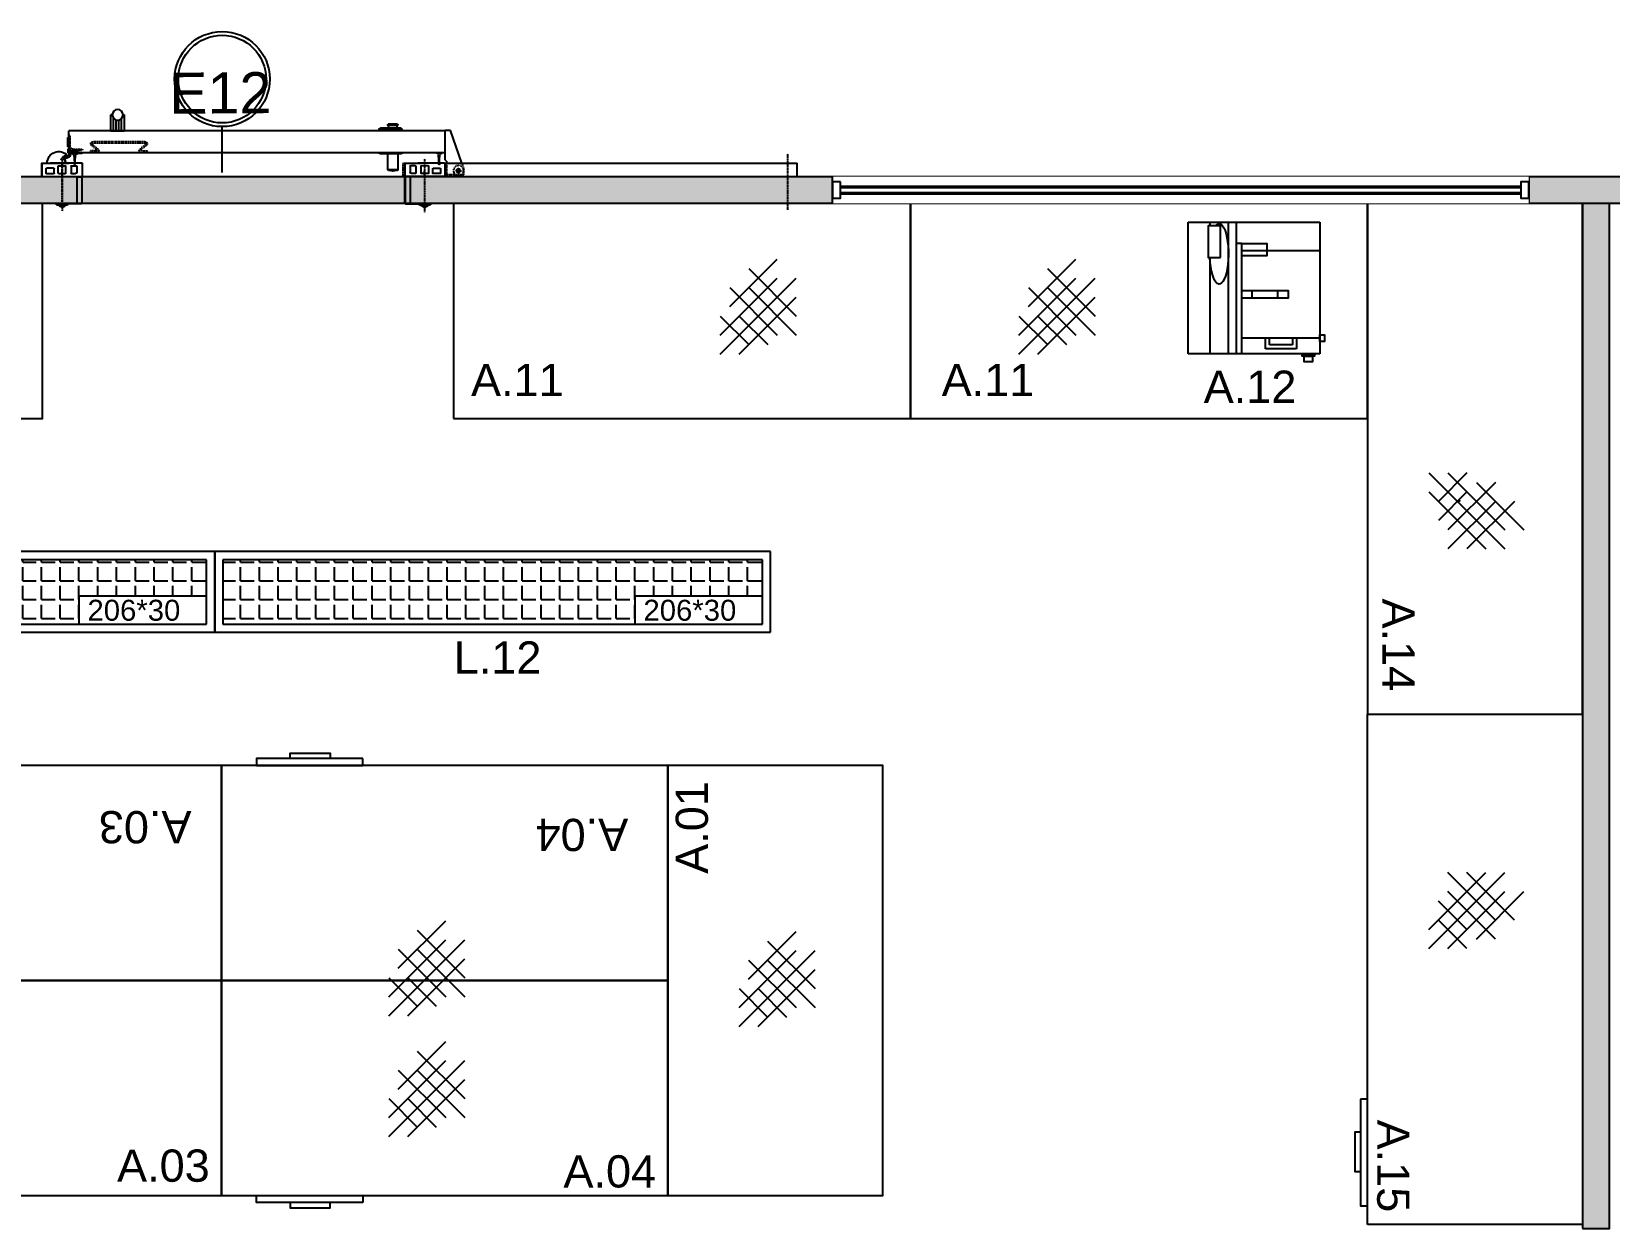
# Model space of a CAD drawing. Header units: millimetres. Extents: x 17474 to 44983, y -1049 to 14585.
# Drawn here: x 20661 to 21248, y 1054 to 1499 of the extents above; entities that cross this region are included whole.
import ezdxf

# ---------------------------------------------------------------- set-up
doc = ezdxf.new("R2010")
doc.units = ezdxf.units.MM
doc.set_wipeout_variables(frame=1)
doc.linetypes.add('STRICHPUNKT', pattern=[1, 0.5, -0.25, 0, -0.25])
doc.linetypes.add('VERDECKT', pattern=[0.375, 0.25, -0.125])
for name, color, linetype in [('-DWG_DETAY2', 7, 'Continuous'), ('10 CM  SOĞUK ODA PANEL-PASLANMAZ KAPLAMA', 253, 'Continuous'), ('ACHSEN', 12, 'STRICHPUNKT'), ('BEMASSUNG', 9, 'Continuous'), ('Kıtc-028 Yer Izgarası', 252, 'Continuous'), ('NOKTA', 7, 'Continuous'), ('S2000-001 Duvar', 6, 'Continuous'), ('S2000-002 Çizgi', 7, 'Continuous'), ('SOĞUK ODA KAPI', 42, 'Continuous'), ('TEXT03', 2, 'Continuous'), ('TXT-YOO', 7, 'Continuous'), ('UMRISS02', 1, 'Continuous'), ('UMRISS03', 2, 'Continuous'), ('UMRISS05', 3, 'Continuous'), ('VERDECKTE', 13, 'VERDECKT'), ('YAZI-1_OGE', 255, 'Continuous')]:
    doc.layers.add(name, color=color, linetype=linetype)
doc.layers.add('DÖŞEME', color=7, linetype='Continuous', lineweight=13, true_color=0x616161)
doc.layers.add('INT-CAM', color=7, linetype='Continuous', true_color=0x71c1ba)
doc.styles.add('MEKAN', font='stylu.ttf', dxfattribs={"height": 13})
doc.styles.get("Standard").update_dxf_attribs({"font": 'arial.ttf'})
doc.styles.add('X_Roads$0$Standard', font='arial.ttf')

# ---------------------------------------------------------------- blocks, each defined once
blk = doc.blocks.new('T_PC')
at = {"layer": '-DWG_DETAY2', "color": 0}
for points in [[(27.93, 27.07), (45.61, 44.75)], [(35, 41.21), (52.68, 23.54)], [(24.39, 9.39), (52.68, 37.68)], [(24.39, 16.46), (45.61, 37.68)], [(27.93, 34.14), (45.61, 16.46)], [(31.46, 9.39), (52.68, 30.61)], [(35, 34.14), (52.68, 16.46)], [(24.39, 23.54), (35, 12.93)], [(31.46, 23.54), (42.07, 12.93)]]:
    blk.add_lwpolyline(points, dxfattribs=at)
blk = doc.blocks.new('A$C074C243F')
at = {"layer": 'S2000-002 Çizgi'}
for p, q in [((0, 51.99), (49, 51.99)), ((0, 2.99), (0, 51.99)), ((8.2, 50.55), (8.2, 51.99)), ((15, 2.99), (15, 51.99)), ((18, 2.99), (18, 51.99)), ((49, 51.99), (49, 2.99)), ((20, 44.05), (18, 44.05)), ((20, 2.99), (20, 44.05)), ((8.2, 2.99), (8.2, 38.76)), ((23.76, 23.65), (23.76, 26.53)), ((33.4, 23.65), (33.4, 26.53)), ((28.7, 4.79), (28.7, 8.79)), ((30.2, 6.29), (30.2, 8.79)), ((38.8, 6.29), (30.2, 6.29)), ((38.8, 8.79), (38.8, 6.29)), ((40.3, 8.79), (40.3, 4.79)), ((49, 2.99), (0, 2.99)), ((40.3, 4.79), (28.7, 4.79))]:
    blk.add_line(p, q, dxfattribs=at)
for points in [[(12.02, 38.76), (12.02, 50.55), (7.42, 50.55), (7.42, 38.76)], [(20, 39.42), (20, 44.05), (29.2, 44.05), (29.2, 39.42)], [(20, 8.79), (20, 41.36), (49, 41.36), (49, 8.79)], [(20, 23.65), (20, 26.53), (37.15, 26.53), (37.15, 23.65)], [(49, 7.57), (49, 10.01), (50.74, 10.01), (50.74, 7.57)], [(46.98, 2.99), (46.98, 2.06), (42.35, 2.06), (42.35, 2.99)], [(46.2, 2.06), (46.2, 0), (43.13, 0), (43.13, 2.06)]]:
    blk.add_lwpolyline(points, close=True, dxfattribs=at)
at = {"layer": 'S2000-002 Çizgi', "extrusion": (0, 0, -1)}
blk.add_ellipse((11.52, 40.17), major_axis=(0, -11.26), ratio=0.305663, start_param=2.742076, end_param=7.728163, dxfattribs=at)
blk = doc.blocks.new('A$C417E59F0')
at = {"layer": 'Kıtc-028 Yer Izgarası'}
for p, q in [((206.8, 30), (0, 30)), ((0, 30), (0, 0)), ((206.8, 0), (206.8, 30)), ((203.8, 27), (3, 27)), ((3, 27), (3, 3)), ((3, 26.12), (7.74, 26.12)), ((9.65, 26.12), (9.65, 27)), ((9.65, 26.12), (14.73, 26.12)), ((9.65, 19.14), (9.65, 24.22)), ((16.63, 26.12), (16.63, 27)), ((16.63, 26.12), (21.71, 26.12)), ((16.63, 19.14), (16.63, 24.22)), ((23.62, 26.12), (23.62, 27)), ((23.62, 26.12), (28.7, 26.12)), ((23.62, 19.14), (23.62, 24.22)), ((30.6, 26.12), (30.6, 27)), ((30.6, 26.12), (35.68, 26.12)), ((30.6, 19.14), (30.6, 24.22)), ((37.59, 26.12), (37.59, 27)), ((37.59, 26.12), (42.67, 26.12)), ((37.59, 19.14), (37.59, 24.22)), ((44.57, 26.12), (44.57, 27)), ((44.57, 26.12), (49.65, 26.12)), ((44.57, 19.14), (44.57, 24.22)), ((51.56, 26.12), (51.56, 27)), ((51.56, 26.12), (56.64, 26.12)), ((51.56, 19.14), (51.56, 24.22)), ((58.54, 26.12), (58.54, 27)), ((58.54, 26.12), (63.62, 26.12)), ((58.54, 19.14), (58.54, 24.22)), ((65.53, 26.12), (65.53, 27)), ((65.53, 26.12), (70.61, 26.12)), ((65.53, 19.14), (65.53, 24.22)), ((72.51, 26.12), (72.51, 27)), ((72.51, 26.12), (77.59, 26.12)), ((72.51, 19.14), (72.51, 24.22)), ((79.5, 26.12), (79.5, 27)), ((79.5, 26.12), (84.58, 26.12)), ((79.5, 19.14), (79.5, 24.22)), ((86.48, 26.12), (86.48, 27)), ((86.48, 26.12), (91.56, 26.12)), ((86.48, 19.14), (86.48, 24.22)), ((93.47, 26.12), (93.47, 27)), ((93.47, 26.12), (98.55, 26.12)), ((93.47, 19.14), (93.47, 24.22)), ((100.45, 26.12), (100.45, 27)), ((100.45, 26.12), (105.53, 26.12)), ((100.45, 19.14), (100.45, 24.22)), ((107.44, 26.12), (107.44, 27)), ((107.44, 26.12), (112.52, 26.12)), ((107.44, 19.14), (107.44, 24.22)), ((114.42, 26.12), (114.42, 27)), ((114.42, 26.12), (119.5, 26.12)), ((114.42, 19.14), (114.42, 24.22)), ((121.41, 26.12), (121.41, 27)), ((121.41, 26.12), (126.49, 26.12)), ((121.41, 19.14), (121.41, 24.22)), ((128.39, 26.12), (128.39, 27)), ((128.39, 26.12), (133.47, 26.12)), ((128.39, 19.14), (128.39, 24.22)), ((135.38, 26.12), (135.38, 27)), ((135.38, 26.12), (140.46, 26.12)), ((135.38, 19.14), (135.38, 24.22)), ((142.36, 26.12), (142.36, 27)), ((142.36, 26.12), (147.44, 26.12)), ((142.36, 19.14), (142.36, 24.22)), ((149.35, 26.12), (149.35, 27)), ((149.35, 26.12), (154.43, 26.12)), ((149.35, 19.14), (149.35, 24.22)), ((156.33, 26.12), (156.33, 27)), ((156.33, 26.12), (161.41, 26.12)), ((156.33, 19.14), (156.33, 24.22)), ((163.32, 26.12), (163.32, 27)), ((163.32, 26.12), (168.4, 26.12)), ((163.32, 19.14), (163.32, 24.22)), ((170.3, 26.12), (170.3, 27)), ((170.3, 26.12), (175.38, 26.12)), ((170.3, 19.14), (170.3, 24.22)), ((177.29, 26.12), (177.29, 27)), ((177.29, 26.12), (182.37, 26.12)), ((177.29, 19.14), (177.29, 24.22)), ((184.27, 26.12), (184.27, 27)), ((184.27, 26.12), (189.35, 26.12)), ((184.27, 19.14), (184.27, 24.22)), ((191.26, 26.12), (191.26, 27)), ((191.26, 26.12), (196.34, 26.12)), ((191.26, 19.14), (191.26, 24.22)), ((198.24, 26.12), (198.24, 27)), ((198.24, 26.12), (203.32, 26.12)), ((198.24, 19.14), (198.24, 24.22)), ((203.8, 3), (203.8, 27)), ((3, 19.14), (7.74, 19.14)), ((9.65, 19.14), (14.73, 19.14)), ((16.63, 19.14), (21.71, 19.14)), ((23.62, 19.14), (28.7, 19.14)), ((30.6, 19.14), (35.68, 19.14)), ((37.59, 19.14), (42.67, 19.14)), ((44.57, 19.14), (49.65, 19.14)), ((51.56, 19.14), (56.64, 19.14)), ((58.54, 19.14), (63.62, 19.14)), ((65.53, 19.14), (70.61, 19.14)), ((72.51, 19.14), (77.59, 19.14)), ((79.5, 19.14), (84.58, 19.14)), ((86.48, 19.14), (91.56, 19.14)), ((93.47, 19.14), (98.55, 19.14)), ((100.45, 19.14), (105.53, 19.14)), ((107.44, 19.14), (112.52, 19.14)), ((114.42, 19.14), (119.5, 19.14)), ((121.41, 19.14), (126.49, 19.14)), ((128.39, 19.14), (133.47, 19.14)), ((135.38, 19.14), (140.46, 19.14)), ((142.36, 19.14), (147.44, 19.14)), ((149.35, 19.14), (154.43, 19.14)), ((156.33, 19.14), (161.41, 19.14)), ((163.32, 19.14), (168.4, 19.14)), ((170.3, 19.14), (175.38, 19.14)), ((177.29, 19.14), (182.37, 19.14)), ((184.27, 19.14), (189.35, 19.14)), ((191.26, 19.14), (196.34, 19.14)), ((198.24, 19.14), (203.32, 19.14)), ((3, 12.15), (7.74, 12.15)), ((9.65, 12.15), (9.65, 17.23)), ((9.65, 12.15), (14.73, 12.15)), ((16.63, 12.15), (16.63, 17.23)), ((16.63, 12.15), (21.71, 12.15)), ((23.62, 12.15), (23.62, 17.23)), ((23.62, 12.15), (28.7, 12.15)), ((30.6, 12.15), (30.6, 17.23)), ((30.6, 12.15), (35.68, 12.15)), ((37.59, 12.15), (37.59, 17.23)), ((37.59, 12.15), (42.67, 12.15)), ((44.57, 12.15), (44.57, 17.23)), ((44.57, 12.15), (49.65, 12.15)), ((51.56, 12.15), (51.56, 17.23)), ((51.56, 12.15), (56.64, 12.15)), ((58.54, 12.15), (58.54, 17.23)), ((58.54, 12.15), (63.62, 12.15)), ((65.53, 12.15), (65.53, 17.23)), ((65.53, 12.15), (70.61, 12.15)), ((72.51, 12.15), (72.51, 17.23)), ((72.51, 12.15), (77.59, 12.15)), ((79.5, 12.15), (79.5, 17.23)), ((79.5, 12.15), (84.58, 12.15)), ((86.48, 12.15), (86.48, 17.23)), ((86.48, 12.15), (91.56, 12.15)), ((93.47, 12.15), (93.47, 17.23)), ((93.47, 12.15), (98.55, 12.15)), ((100.45, 12.15), (100.45, 17.23)), ((100.45, 12.15), (105.53, 12.15)), ((107.44, 12.15), (107.44, 17.23)), ((107.44, 12.15), (112.52, 12.15)), ((114.42, 12.15), (114.42, 17.23)), ((114.42, 12.15), (119.5, 12.15)), ((121.41, 12.15), (121.41, 17.23)), ((121.41, 12.15), (126.49, 12.15)), ((128.39, 12.15), (128.39, 17.23)), ((128.39, 12.15), (133.47, 12.15)), ((135.38, 12.15), (135.38, 17.23)), ((135.38, 12.15), (140.46, 12.15)), ((142.36, 12.15), (142.36, 17.23)), ((142.36, 12.15), (147.44, 12.15)), ((149.35, 12.15), (149.35, 17.23)), ((149.35, 12.15), (154.43, 12.15)), ((156.33, 12.15), (156.33, 17.23)), ((203.8, 13.5), (156.33, 13.5)), ((156.33, 13.5), (156.33, 3)), ((163.32, 13.5), (163.32, 17.23)), ((170.3, 13.5), (170.3, 17.23)), ((177.29, 13.5), (177.29, 17.23)), ((184.27, 13.5), (184.27, 17.23)), ((191.26, 13.5), (191.26, 17.23)), ((198.24, 13.5), (198.24, 17.23)), ((203.8, 3), (203.8, 13.5)), ((9.65, 5.17), (9.65, 10.25)), ((16.63, 5.17), (16.63, 10.25)), ((23.62, 5.17), (23.62, 10.25)), ((30.6, 5.17), (30.6, 10.25)), ((37.59, 5.17), (37.59, 10.25)), ((44.57, 5.17), (44.57, 10.25)), ((51.56, 5.17), (51.56, 10.25)), ((58.54, 5.17), (58.54, 10.25)), ((65.53, 5.17), (65.53, 10.25)), ((72.51, 5.17), (72.51, 10.25)), ((79.5, 5.17), (79.5, 10.25)), ((86.48, 5.17), (86.48, 10.25)), ((93.47, 5.17), (93.47, 10.25)), ((100.45, 5.17), (100.45, 10.25)), ((107.44, 5.17), (107.44, 10.25)), ((114.42, 5.17), (114.42, 10.25)), ((121.41, 5.17), (121.41, 10.25)), ((128.39, 5.17), (128.39, 10.25)), ((135.38, 5.17), (135.38, 10.25)), ((142.36, 5.17), (142.36, 10.25)), ((149.35, 5.17), (149.35, 10.25)), ((156.33, 5.17), (156.33, 10.25)), ((0, 0), (206.8, 0)), ((3, 5.17), (7.74, 5.17)), ((3, 3), (203.8, 3)), ((9.65, 5.17), (14.73, 5.17)), ((9.65, 3), (9.65, 3.26)), ((16.63, 5.17), (21.71, 5.17)), ((16.63, 3), (16.63, 3.26)), ((23.62, 5.17), (28.7, 5.17)), ((23.62, 3), (23.62, 3.26)), ((30.6, 5.17), (35.68, 5.17)), ((30.6, 3), (30.6, 3.26)), ((37.59, 5.17), (42.67, 5.17)), ((37.59, 3), (37.59, 3.26)), ((44.57, 5.17), (49.65, 5.17)), ((44.57, 3), (44.57, 3.26)), ((51.56, 5.17), (56.64, 5.17)), ((51.56, 3), (51.56, 3.26)), ((58.54, 5.17), (63.62, 5.17)), ((58.54, 3), (58.54, 3.26)), ((65.53, 5.17), (70.61, 5.17)), ((65.53, 3), (65.53, 3.26)), ((72.51, 5.17), (77.59, 5.17)), ((72.51, 3), (72.51, 3.26)), ((79.5, 5.17), (84.58, 5.17)), ((79.5, 3), (79.5, 3.26)), ((86.48, 5.17), (91.56, 5.17)), ((86.48, 3), (86.48, 3.26)), ((93.47, 5.17), (98.55, 5.17)), ((93.47, 3), (93.47, 3.26)), ((100.45, 5.17), (105.53, 5.17)), ((100.45, 3), (100.45, 3.26)), ((107.44, 5.17), (112.52, 5.17)), ((107.44, 3), (107.44, 3.26)), ((114.42, 5.17), (119.5, 5.17)), ((114.42, 3), (114.42, 3.26)), ((121.41, 5.17), (126.49, 5.17)), ((121.41, 3), (121.41, 3.26)), ((128.39, 5.17), (133.47, 5.17)), ((128.39, 3), (128.39, 3.26)), ((135.38, 5.17), (140.46, 5.17)), ((135.38, 3), (135.38, 3.26)), ((142.36, 5.17), (147.44, 5.17)), ((142.36, 3), (142.36, 3.26)), ((149.35, 5.17), (154.43, 5.17)), ((149.35, 3), (149.35, 3.26)), ((156.33, 3), (156.33, 3.26)), ((163.07, 3), (203.8, 3))]:
    blk.add_line(p, q, dxfattribs=at)
blk.add_text('206*30', height=7.8, dxfattribs=at).set_placement((159.48, 4.3))
blk = doc.blocks.new('ET KAPI KOD')
at = {"layer": 'YAZI-1_OGE', "color": 6}
blk.add_line((15252, 7120.58), (15252, 7137.64), dxfattribs=at)
for radius in [17.7, 16.3]:
    blk.add_circle((15252, 7155.33), radius, dxfattribs=at)
blk = doc.blocks.new('11')
at = {"layer": 'UMRISS05'}
for p, q in [((-32.4, 35.6), (17.6, 35.6)), ((-32.4, 35.6), (-32.4, -24.4)), ((-22.4, 35.6), (-22.4, -11.2)), ((-12.4, 35.6), (-12.4, -5)), ((-2.4, 35.6), (-2.4, -5)), ((7.6, 35.6), (7.6, -11.2)), ((17.6, 35.6), (17.6, -24.4)), ((-27.4, -24.4), (-32.4, -24.4)), ((12.6, -24.4), (17.6, -24.4))]:
    blk.add_line(p, q, dxfattribs=at)
blk.add_circle((-7.4, -24.4), 20, dxfattribs=at)
blk = doc.blocks.new('A$C304B054E')
at = {"layer": 'TEXT03'}
h = blk.add_hatch(dxfattribs=at)
h.set_pattern_fill('ANSI31', color=256, angle=-90, style=0)
h.set_pattern_definition([(225, (2402.35979, 1807.77767), (-0.088388348, 0.088388348), [])])
h.paths.add_polyline_path([(1318.5, 227.2, 0.16), (1293.5, 227.2)])
at = {"layer": 'ACHSEN'}
for p, q in [((76, 188.6), (76, 376.8)), ((76, 361.6), (76, 195.4)), ((1424, 183.3), (1424, 384)), ((2775.3, 373.8), (2775.3, 164.8)), ((76, 253.1), (76, 229.1)), ((1424, 253.1), (1424, 229.1))]:
    blk.add_line(p, q, dxfattribs=at)
at = {"layer": 'ACHSEN', "ltscale": 0.1}
for p, q in [((1550, 219), (1550, 237)), ((1559, 228), (1541, 228))]:
    blk.add_line(p, q, dxfattribs=at)
at = {"layer": 'ACHSEN'}
blk.add_lwpolyline([(1342.7, 247.9), (1349.8, 247.9), (1349.8, 201.2), (1342.7, 201.2)], close=True, dxfattribs=at)
at = {"layer": 'BEMASSUNG'}
for p, q in [((130.9, 350), (130.9, 250)), ((1370.9, 350), (1370.9, 250))]:
    blk.add_line(p, q, dxfattribs=at)
at = {"layer": 'TEXT03'}
for p, q in [((1325, 224.2), (1287, 224.2)), ((1287, 224.2), (1287, 165.2)), ((1322, 227.2), (1290, 227.2)), ((1322, 227.2), (1290, 227.2)), ((1325, 224.2), (1325, 165)), ((1335.2, 165), (1260.2, 165)), ((1339.8, 80), (1254.8, 80)), ((1254.8, 80), (1254.8, 75)), ((1339.8, 75), (1254.8, 75)), ((1334.8, 70), (1259.8, 70)), ((1324.6, 60), (1286.6, 60)), ((1286.6, 60), (1286.6, 58)), ((1324.6, 60), (1324.6, 58)), ((1339.8, 80), (1339.8, 75)), ((1324.6, 58), (1286.6, 58)), ((1322.6, 55), (1288.6, 55))]:
    blk.add_line(p, q, dxfattribs=at)
for centre, radius, start, end in [((1290, 224.2), 3, 90, 180), ((1306, 189.2), 40.1, 71.81945, 108.18055), ((1322, 224.2), 3, 0, 90), ((1260.2, 160), 5, 90, 180), ((1335.2, 160), 5, 0, 90), ((1259.8, 75), 5, 180, 270), ((1283.9, 65), 5.65, 297.76405, 62.23595), ((1327.2, 65), 5.65, 117.76405, 242.23595), ((1334.8, 75), 5, 270, 0), ((1291, 58.8), 4.5, 190.06115, 237.31899), ((1320.1, 58.8), 4.5, 302.68101, 349.93885)]:
    blk.add_arc(centre, radius, start, end, dxfattribs=at)
at = {"layer": 'UMRISS02'}
blk.add_line((92.6, 121), (108, 121), dxfattribs=at)
at = {"layer": 'UMRISS03'}
for p, q in [((53.5, 353.2), (98.5, 353.2)), ((53.5, 353.2), (53.5, 351.2)), ((64.6, 357.7), (66, 359.5)), ((64.6, 357.7), (87.4, 357.7)), ((86, 359.5), (87.4, 357.7)), ((98.5, 351.2), (98.5, 353.2)), ((1401.5, 351.2), (1401.5, 353.2)), ((1446.5, 353.2), (1401.5, 353.2)), ((1414, 359.5), (1412.6, 357.7)), ((1435.4, 357.7), (1412.6, 357.7)), ((1435.4, 357.7), (1434, 359.5)), ((1446.5, 353.2), (1446.5, 351.2)), ((147, 351.2), (50, 351.2)), ((50, 351.2), (50, 350)), ((147.3, 350), (50, 350)), ((53.5, 351.2), (98.5, 351.2)), ((148.8, 252.7), (148.8, 348.5)), ((150, 348.2), (150, 253)), ((150, 331.7), (150, 253)), ((1350, 348.2), (1350, 253)), ((1351.2, 252.7), (1351.2, 348.5)), ((1352.7, 350), (1450, 350)), ((1353, 351.2), (1450, 351.2)), ((1446.5, 351.2), (1401.5, 351.2)), ((1450, 351.2), (1450, 350)), ((0, 248), (0, 202)), ((0, 202), (0, 248)), ((2, 250), (135.1, 250)), ((16, 236.7), (16, 220.7)), ((18, 238.7), (44, 238.7)), ((46, 236.7), (46, 220.7)), ((61, 236.7), (61, 211.7)), ((63, 238.7), (87, 238.7)), ((89, 236.7), (89, 211.7)), ((109, 211.7), (109, 236.7)), ((111, 238.7), (125, 238.7)), ((135, 251.2), (147.3, 251.2)), ((135, 251.2), (135, 250)), ((135, 251.2), (135.1, 251.2)), ((135, 250), (148, 250)), ((143.8, 250), (147, 250)), ((150, 200), (150, 248)), ((1350, 202), (1350, 248)), ((1365, 250), (1352, 250)), ((1365, 251.2), (1352.7, 251.2)), ((1356.2, 250), (1353, 250)), ((1365, 251.2), (1364.9, 251.2)), ((1498, 250), (1364.9, 250)), ((1365, 251.2), (1365, 250)), ((1389, 238.7), (1375, 238.7)), ((1391, 211.7), (1391, 236.7)), ((1411, 236.7), (1411, 211.7)), ((1437, 238.7), (1413, 238.7)), ((1439, 236.7), (1439, 211.7)), ((1454, 236.7), (1454, 220.7)), ((1482, 238.7), (1456, 238.7)), ((1484, 236.7), (1484, 220.7)), ((1500, 248), (1500, 202)), ((1500, 202), (1500, 248)), ((2, 200), (89.4, 200)), ((2, 200), (101.7, 200)), ((2, 200), (3, 200)), ((44, 218.7), (18, 218.7)), ((63, 209.7), (87, 209.7)), ((81.3, 179.5), (81.3, 179.5)), ((97.7, 174.1), (82.1, 179.8)), ((99.4, 178.8), (83.1, 184.7)), ((150, 200), (88.2, 200)), ((111, 209.7), (128, 209.7)), ((130, 211.7), (130, 233.7)), ((1352, 200), (1411.8, 200)), ((1370, 211.7), (1370, 233.7)), ((1389, 209.7), (1372, 209.7)), ((1498, 200), (1398.3, 200)), ((1498, 200), (1410.6, 200)), ((1437, 209.7), (1413, 209.7)), ((1456, 218.7), (1482, 218.7)), ((1477.5, 204.1), (1475.8, 169.6)), ((1478.5, 204.1), (1480.1, 169.6)), ((1498, 200), (1497, 200)), ((1505, 193), (1500, 188)), ((1505, 193), (1500, 188)), ((1500, 188), (1500, 78)), ((1505, 193), (1505, 200.5)), ((1505, 193), (1505, 200.5)), ((1562.2, 200.5), (1520, 78)), ((97, 139.5), (100, 139.5)), ((97, 139.5), (97, 104.5)), ((97.5, 163), (97.5, 150)), ((97.5, 163), (114.8, 163)), ((97.5, 163), (114.8, 163)), ((97.5, 163), (97.5, 150)), ((99.5, 148), (100, 148)), ((100, 160), (108, 160)), ((100, 160), (108, 160)), ((100, 160), (100, 148)), ((101, 163), (101, 169.4)), ((103, 163), (117, 163)), ((103.5, 160), (117.6, 160)), ((106, 163), (106, 169.4)), ((106, 163), (117, 163)), ((113.9, 165.5), (115.5, 165.5)), ((117.1, 160), (114.8, 163)), ((118, 160.3), (118, 162)), ((120.9, 160), (120.9, 160.3)), ((124.9, 160), (124.9, 160.3)), ((127, 160.3), (127, 162)), ((127.9, 160), (130.2, 163)), ((128, 163), (142, 163)), ((128, 163), (142, 163)), ((128.5, 163), (147.3, 163)), ((129.5, 165.5), (131.1, 165.5)), ((130.2, 163), (149, 163)), ((137, 160), (131, 160)), ((136.5, 160), (151.5, 160)), ((151.5, 160.5), (151.5, 160)), ((395, 161), (179, 161)), ((1466.5, 160), (1466.8, 161.5)), ((1471.7, 164.2), (1468.1, 163)), ((1484.2, 164.2), (1487.8, 163)), ((1489.5, 160), (1489.1, 161.5)), ((97, 104.5), (100, 104.5)), ((1520, 78), (1500, 78))]:
    blk.add_line(p, q, dxfattribs=at)
at = {"layer": 'UMRISS03', "linetype": 'STRICHPUNKT'}
for p, q in [((1477.2, 204.1), (1476.7, 195.5)), ((1478.8, 204.1), (1479.2, 195.5))]:
    blk.add_line(p, q, dxfattribs=at)
at = {"layer": 'UMRISS03', "flags": 128}
for points in [[(81.3, 179.5), (81.1, 179.5), (80.7, 179.7), (80.5, 179.8), (80.4, 179.9), (80.3, 180), (80.3, 180), (80.3, 180), (80.3, 180)], [(81.9, 174.8), (82.2, 175.2), (82.4, 175.7), (82.5, 176.3), (82.6, 176.8), (82.6, 177.4), (82.6, 177.9), (82.4, 178.3), (82.2, 178.7), (82, 179.1), (81.7, 179.3), (81.3, 179.4)]]:
    blk.add_lwpolyline(points, dxfattribs=at)
at = {"layer": 'UMRISS03'}
for centre, radius, start, end in [((76, 314.2), 45, 104.7316, 120), ((76, 351.2), 13, 39.70209, 140.29791), ((76, 314.2), 45, 60, 75.2684), ((1424, 314.2), 45, 104.7316, 120), ((1424, 351.2), 13, 39.70209, 140.29791), ((1424, 314.2), 45, 60, 75.2684), ((147, 348.2), 3, 0, 90), ((147.3, 348.5), 1.5, 0, 90), ((1353, 348.2), 3, 90, 180), ((1352.7, 348.5), 1.5, 90, 180), ((2, 248), 2, 90, 180), ((18, 236.7), 2, 90, 180), ((44, 236.7), 2, 0, 90), ((63, 236.7), 2, 90, 180), ((87, 236.7), 2, 0, 90), ((111, 236.7), 2, 90, 180), ((125, 233.7), 5, 0, 90), ((147, 253), 3, 270, 0), ((147.3, 252.7), 1.5, 270, 0), ((148, 248), 2, 0, 90), ((1353, 253), 3, 180, 270), ((1352, 248), 2, 90, 180), ((1352.7, 252.7), 1.5, 180, 270), ((1375, 233.7), 5, 90, 180), ((1389, 236.7), 2, 0, 90), ((1413, 236.7), 2, 90, 180), ((1437, 236.7), 2, 0, 90), ((1456, 236.7), 2, 90, 180), ((1482, 236.7), 2, 0, 90), ((1498, 248), 2, 0, 90), ((2, 202), 2, 180, 270), ((18, 220.7), 2, 180, 270), ((62.9, 200), 43, 180, 318.0866), ((44, 220.7), 2, 270, 0), ((63, 211.7), 2, 180, 270), ((75.7, 225.1), 27.4, 246.62047, 293.37953), ((82.4, 184.2), 3.42, 223.95039, 244.51335), ((82.3, 179.6), 2.02, 132.06949, 168.26542), ((81.5, 181), 1.52, 217.92266, 258.36541), ((60.3, 200), 28, 317.51802, 0.04509), ((87, 211.7), 2, 270, 0), ((96, 169.4), 10, 0, 70), ((111, 211.7), 2, 180, 270), ((-217.7, 218.6), 339.9, 351.45668, 357.9851), ((122.5, 207.2), 0.75, 320.19058, 219.80942), ((121.7, 206.6), 0.25, 357.9851, 39.80942), ((123.3, 206.6), 0.25, 140.19058, 182.0149), ((462.7, 218.6), 339.9, 182.0149, 188.54332), ((128, 211.7), 2, 270, 0), ((148, 202), 2, 270, 0), ((1352, 202), 2, 180, 270), ((1372, 211.7), 2, 180, 270), ((1389, 211.7), 2, 270, 0), ((1413, 211.7), 2, 180, 270), ((1437, 211.7), 2, 270, 0), ((1456, 220.7), 2, 180, 270), ((1478, 204.8), 0.75, 320.19058, 219.80942), ((1477.2, 204.1), 0.25, 357.9851, 39.80942), ((1478.7, 204.1), 0.25, 140.19058, 182.0149), ((1482, 220.7), 2, 270, 0), ((1498, 202), 2, 270, 0), ((99.5, 150), 2, 180, 284.46261), ((99.5, 150), 2, 180, 270), ((96, 169.4), 5, 0, 70), ((114, 162.5), 3, 90.46552, 170.40977), ((115.4, 168.5), 3, 270.46552, 351.45668), ((117, 162), 1, 0, 90), ((122.9, 160.3), 2, 0, 180), ((129.5, 168.5), 3, 188.54332, 270), ((128, 162), 1, 90, 180), ((131, 162.5), 3, 9.59023, 89.53448), ((149, 160.5), 2.5, 0, 90), ((1468.8, 161.1), 2, 108.41746, 168), ((1469.8, 169.8), 6, 288.41746, 357.28764), ((1486.1, 169.8), 6, 182.71236, 251.58254), ((1487.2, 161.1), 2, 12, 71.58254)]:
    blk.add_arc(centre, radius, start, end, dxfattribs=at)
at = {"layer": 'UMRISS03', "linetype": 'STRICHPUNKT'}
blk.add_arc((1478, 204.8), 1.05, 321.26472, 218.73528, dxfattribs=at)
at = {"layer": 'UMRISS03'}
for points, knots in [([(79.9, 181.8), (79.6, 181.5), (79.3, 181.1), (78.9, 180.5), (78.8, 180.3), (78.6, 179.9), (78.6, 179.7), (78.5, 179.3), (78.4, 179.1), (78.4, 178.7), (78.4, 178.5), (78.4, 178.1), (78.4, 177.9), (78.5, 177.5), (78.6, 177.4), (78.7, 177), (78.8, 176.9), (79, 176.6), (79.1, 176.4), (79.5, 176.1), (79.7, 175.8), (80.3, 175.4), (80.6, 175.3), (81.2, 175), (81.6, 174.9), (81.9, 174.8)], [0, 0, 0, 0, 0.125, 0.125, 0.1875, 0.1875, 0.25, 0.25, 0.3125, 0.3125, 0.375, 0.375, 0.4375, 0.4375, 0.5, 0.5, 0.5625, 0.5625, 0.625, 0.625, 0.75, 0.75, 0.875, 0.875, 1, 1, 1, 1]), ([(79.9, 181.8), (80.5, 182.4), (81, 183.1), (82, 184.4), (82.5, 185.1), (83.8, 187.2), (84.5, 188.7), (85.4, 191), (85.7, 191.8), (86, 193), (86.2, 193.4), (86.3, 194.2), (86.4, 194.6), (86.8, 196.7), (87, 198.3), (87, 200)], [0, 0, 0, 0, 0.125, 0.125, 0.25, 0.25, 0.5, 0.5, 0.625, 0.625, 0.6875, 0.6875, 0.75, 0.75, 1, 1, 1, 1]), ([(94.9, 171.3), (94.9, 171.3), (94.9, 171.3), (94.7, 171.4), (94.1, 171.5), (93.3, 171.7), (92.2, 172), (90.8, 172.4), (89.3, 172.8), (87.4, 173.3), (85.4, 173.8), (83.5, 174.3), (82.3, 174.7), (81.9, 174.8)], [0, 0, 0, 0, 0.050779, 0.152275, 0.250909, 0.349543, 0.451055, 0.552565, 0.651102, 0.749638, 0.851083, 0.952528, 1, 1, 1, 1])]:
    blk.add_open_spline(points, degree=3, knots=knots, dxfattribs=at)
at = {"layer": 'UMRISS05'}
for p, q in [((1499, 250), (2810, 250)), ((2810, 250), (2810, 200.5)), ((0, 200.5), (0, 202)), ((99.9, 200), (31.6, 200)), ((150.6, 203), (150.6, 205.3)), ((1500, 200.5), (1500, 202)), ((1500, 200.5), (2810, 200.5)), ((100, 160), (100, 80)), ((100, 160), (1500, 160)), ((120, 160), (100, 160)), ((100, 160), (108, 160)), ((120, 160), (100, 160)), ((100, 160), (108, 160)), ((120, 160), (100, 160)), ((178, 160), (179, 161)), ((178, 160), (179, 161)), ((396, 160), (395, 161)), ((1500, 160), (1500, 80)), ((1500, 80), (100, 80))]:
    blk.add_line(p, q, dxfattribs=at)
blk.add_arc((147.6, 203), 3, 270, 0, dxfattribs=at)
at = {"layer": 'VERDECKTE', "ltscale": 0.1}
for p, q in [((1570, 243), (1505, 243)), ((1505, 200.5), (1505, 243)), ((1570, 243), (1570, 223)), ((1562.2, 200.5), (1570, 223))]:
    blk.add_line(p, q, dxfattribs=at)
at = {"layer": 'VERDECKTE'}
for p, q in [((72.3, 186.5), (72.9, 188.4)), ((83.1, 184.7), (72.9, 188.4)), ((82.1, 179.8), (74.1, 182.7)), ((2103, 202), (2103, 200.5)), ((2110, 202), (2110, 200.5)), ((101, 97), (101, 163)), ((106, 163), (106, 97)), ((107.5, 156), (107.5, 155.5)), ((107.5, 156), (108.5, 156)), ((107.5, 155.5), (109, 152)), ((107.5, 152), (109, 152)), ((107.5, 152), (107.5, 151.5)), ((107.5, 151.5), (109, 148)), ((107.5, 148), (109, 148)), ((107.5, 148), (107.5, 147.5)), ((107.5, 147.5), (108.5, 145.2)), ((109, 159), (109, 156.5)), ((110.3, 144), (112.5, 144)), ((112.5, 159), (112.5, 152)), ((112.5, 147), (112.5, 144)), ((113.5, 151), (131.5, 151)), ((113.5, 148), (151.5, 148)), ((119.2, 152.2), (114, 159)), ((116.8, 159.3), (114.5, 159.8)), ((120, 151.8), (125, 151.8)), ((120.9, 156.3), (120.9, 160)), ((124.9, 156.3), (124.9, 160)), ((125.8, 152.2), (131, 159)), ((128.2, 159.3), (130.4, 159.8)), ((132.5, 159), (132.5, 152)), ((135.5, 159), (135.5, 151.5)), ((136.5, 150.5), (139, 150.5)), ((139.5, 152), (139.5, 151)), ((139.5, 152), (140, 152)), ((140, 152), (143.5, 150.5)), ((143.5, 152), (143.5, 150.5)), ((143.5, 152), (144, 152)), ((144, 152), (147.5, 150.5)), ((147.5, 152), (148, 152)), ((147.5, 152), (147.5, 150.5)), ((148, 152), (150.3, 151)), ((151.5, 149.2), (151.5, 148)), ((180.8, 159), (181.5, 154.5)), ((181.5, 159), (180.8, 159)), ((181.5, 160), (181.5, 159)), ((181.5, 154.6), (181.6, 154.5)), ((202, 154.5), (181.5, 154.5)), ((184.5, 133.8), (204.1, 149.4)), ((188.1, 130.3), (209.3, 147.5)), ((384, 125), (190, 125)), ((384, 120), (190, 120)), ((384.5, 161), (190.4, 161)), ((385.9, 130.3), (364.7, 147.5)), ((389.5, 133.8), (369.9, 149.4)), ((372, 154.5), (392.5, 154.5)), ((392.5, 160), (392.5, 159)), ((393.3, 159), (392.5, 154.5)), ((392.5, 159), (393.3, 159)), ((106, 97), (101, 97))]:
    blk.add_line(p, q, dxfattribs=at)
for radius in [19, 7]:
    blk.add_circle((1550, 228), radius, dxfattribs=at)
for centre, radius, start, end in [((1550, 228), 8, 342.33824, 281.60456), ((75.1, 185.5), 3, 161.24168, 250), ((1505.4, 201.5), 1.5, 270, 315), ((108, 159), 1, 0, 90), ((108.5, 156.5), 0.5, 270, 0), ((110.3, 146), 2, 203.19859, 270), ((113.5, 159), 1, 90, 180), ((113.5, 152), 1, 180, 270), ((113.5, 147), 1, 90, 180), ((114.4, 159.3), 0.5, 77.08082, 217), ((117, 160.3), 1, 260, 0), ((120, 152.8), 1, 217, 270), ((122.9, 156.3), 2, 180, 0), ((125, 152.8), 1, 270, 323), ((128, 160.3), 1, 180, 280), ((130.6, 159.3), 0.5, 323, 102.91918), ((131.5, 159), 1, 0, 90), ((131.5, 152), 1, 270, 0), ((136.5, 159), 1, 90, 180), ((136.5, 151.5), 1, 180, 270), ((139, 151), 0.5, 270, 0), ((149.5, 149.2), 2, 0, 66.80141), ((190, 128), 8, 130.42383, 270), ((190, 128), 3, 130.42383, 270), ((202, 151.5), 3, 315, 90), ((203.5, 153), 8, 313.20382, 90), ((370.5, 153), 8, 90, 223.20382), ((372, 151.5), 3, 90, 225), ((384, 128), 8, 270, 49.57617), ((384, 128), 3, 270, 49.57617)]:
    blk.add_arc(centre, radius, start, end, dxfattribs=at)
at = {"layer": 'BEMASSUNG'}
blk.add_blockref('11', (289.4, 44.4), dxfattribs=at)

msp = doc.modelspace()

# ---------------------------------------------------------------- hatches: boundary and pattern name
at = {"layer": '10 CM  SOĞUK ODA PANEL-PASLANMAZ KAPLAMA'}
h = msp.add_hatch(dxfattribs=at)
h.set_pattern_fill('HONEY', color=256, scale=1.5)
h.set_pattern_definition([(0, (-11750.1454, 13892.97), (7.14375, 4.12444597), [4.7625, -9.525]), (120, (-11750.1454, 13892.97), (-7.14375, 4.124446), [4.7625, -9.525]), (60, (-11750.1454, 13892.97), (2e-08, 8.24889196), [-9.525, 4.7625])])
h.paths.add_polyline_path([(22855.87, 1435.21), (19430.97, 1435.21), (19430.97, 1445.21), (22855.87, 1445.21)])
at = {"layer": 'DÖŞEME'}
h = msp.add_hatch(color=8, dxfattribs=at)
h.dxf.hatch_style = 1
h.set_gradient(color1=(124, 126, 124), color2=(169, 177, 169), tint=1)
h.paths.add_polyline_path([(21237.81, 1053.76), (21247.81, 1053.76), (21247.81, 1435.21), (21237.81, 1435.21)])

# ---------------------------------------------------------------- linework, layer by layer
msp.add_line((21217.81, 1445.22), (21217.81, 1435.22))
at = {"layer": '10 CM  SOĞUK ODA PANEL-PASLANMAZ KAPLAMA'}
msp.add_lwpolyline([(22855.87, 1435.21), (19430.97, 1435.21), (19430.97, 1445.21), (22855.87, 1445.21), (22855.87, 1435.21)], dxfattribs=at)
msp.add_lwpolyline([(21237.81, 1053.76), (21247.81, 1053.76), (21247.81, 1435.21), (21237.81, 1435.21)], close=True, dxfattribs=at)
at = {"layer": 'NOKTA', "color": 3}
msp.add_point((21192.09, 1324.5), dxfattribs=at)
at = {"layer": 'S2000-001 Duvar', "color": 1}
for points in [[(20445.02, 1355.21), (20665.02, 1355.21), (20665.02, 1435.21), (20445.02, 1435.21)], [(20817.81, 1355.21), (20987.81, 1355.21), (20987.81, 1435.21), (20817.81, 1435.21)], [(20987.81, 1355.21), (21157.81, 1355.21), (21157.81, 1435.21), (20987.81, 1435.21)]]:
    msp.add_lwpolyline(points, close=True, dxfattribs=at)
at = {"layer": 'S2000-002 Çizgi', "color": 1}
for points in [[(21157.81, 1435.21), (21157.81, 1245.21), (21237.81, 1245.21), (21237.81, 1435.21)], [(21157.81, 1055.21), (21157.81, 1245.21), (21237.81, 1245.21), (21237.81, 1055.21)], [(20784.16, 1228.69), (20744.56, 1228.69), (20744.56, 1226.05), (20784.16, 1226.05)], [(20772.02, 1228.69), (20757.08, 1228.69), (20757.08, 1230.65), (20772.02, 1230.65)], [(20565.55, 1146.05), (20731.55, 1146.05), (20731.55, 1226.05), (20565.55, 1226.05)], [(20731.55, 1146.05), (20897.55, 1146.05), (20897.55, 1226.05), (20731.55, 1226.05)], [(20897.55, 1226.05), (20897.55, 1066.05), (20977.55, 1066.05), (20977.55, 1226.05)], [(20565.55, 1066.05), (20731.55, 1066.05), (20731.55, 1146.05), (20565.55, 1146.05)], [(20731.55, 1066.05), (20897.55, 1066.05), (20897.55, 1146.05), (20731.55, 1146.05)], [(20784.16, 1063.41), (20744.56, 1063.41), (20744.56, 1066.05), (20784.16, 1066.05)], [(20772.02, 1063.41), (20757.08, 1063.41), (20757.08, 1061.45), (20772.02, 1061.45)]]:
    msp.add_lwpolyline(points, close=True, dxfattribs=at)
at = {"layer": 'S2000-002 Çizgi', "color": 0}
for points in [[(21155.18, 1101.84), (21155.18, 1062.24), (21157.82, 1062.24), (21157.82, 1101.84)], [(21155.18, 1089.71), (21155.18, 1074.77), (21153.23, 1074.77), (21153.23, 1089.71)]]:
    msp.add_lwpolyline(points, close=True, dxfattribs=at)

# ---------------------------------------------------------------- block references
at = {"layer": 'DÖŞEME'}
msp.add_blockref('ET KAPI KOD', (5479.81, -5673.83), dxfattribs=at)
at = {"layer": 'Kıtc-028 Yer Izgarası'}
for p in [(20522.22, 1275.63), (20729.02, 1275.63)]:
    msp.add_blockref('A$C417E59F0', p, dxfattribs=at)
at = {"layer": 'S2000-002 Çizgi'}
msp.add_blockref('A$C074C243F', (21091.12, 1376.3), dxfattribs=at)
at = {"layer": 'S2000-002 Çizgi', "color": 1}
for p in [(20892.65, 1369.75), (21003.78, 1369.75), (20769.37, 1123.54), (20899.68, 1119.5), (20769.37, 1078.54)]:
    msp.add_blockref('T_PC', p, dxfattribs=at)
at = {"layer": 'S2000-002 Çizgi', "color": 1, "rotation": 270}
msp.add_blockref('T_PC', (21171.27, 1359.34), dxfattribs=at)
at = {"layer": 'S2000-002 Çizgi', "color": 1, "extrusion": (0, 0, -1), "zscale": -1, "rotation": 90}
msp.add_blockref('T_PC', (-21171.27, 1133.5), dxfattribs=at)
at = {"layer": 'SOĞUK ODA KAPI', "xscale": -0.1, "yscale": 0.1, "zscale": 0.1, "rotation": 180}
msp.add_blockref('A$C304B054E', (20664.72, 1470.21), dxfattribs=at)

# ---------------------------------------------------------------- texts
at = {"layer": 'S2000-002 Çizgi', "char_height": 12, "attachment_point": 1, "style": 'X_Roads$0$Standard'}
for s, insert in [('A.11', (20824.36, 1375.52)), ('A.11', (20999.42, 1375.52)), ('A.12', (21096.89, 1373.01)), ('L.12', (20817.93, 1272.24)), ('A.03', (20692.7, 1083.14)), ('A.04', (20858.74, 1081))]:
    msp.add_mtext_dynamic_manual_height_columns(s, width=300.4683, gutter_width=50, heights=[24.02], dxfattribs=dict(at, insert=insert))
for s, insert, rotation in [('A.14', (21175.39, 1288.19), 270), ('A.01', (20900.49, 1185.74), 90), ('A.03', (20720.41, 1197.1), 180), ('A.04', (20882.85, 1194.22), 180), ('A.15', (21173.42, 1094.27), 270)]:
    msp.add_mtext_dynamic_manual_height_columns(s, width=300.4683, gutter_width=50, heights=[24.02], dxfattribs=dict(at, insert=insert, rotation=rotation))
at = {"layer": 'TXT-YOO', "insert": (20571.78, 1392.22), "char_height": 24.4608, "width": 317.435, "attachment_point": 7, "rotation": 0.38032, "style": 'MEKAN'}
msp.add_mtext('\\pi140.88152;{\\f@Arial Unicode MS|b0|i0|c162|p34;\\H0.625x;E12}  \\P\\pi152.64709; \\P\\pi140.50622;   ', dxfattribs=at)

# ---------------------------------------------------------------- next in the draw order: wipeouts: each hides what was drawn before it
msp.add_wipeout([(20958.81, 1435.21), (20958.81, 1445.21), (21217.81, 1445.22), (21217.81, 1435.21), (20969.74, 1435.21)])

# ---------------------------------------------------------------- next in the draw order: linework, layer by layer
msp.add_line((20958.81, 1435.21), (20958.81, 1445.21))
at = {"layer": 'INT-CAM', "elevation": 0}
for points in [[(21214.81, 1441.05), (20961.81, 1441.05), (20961.81, 1441.65), (21214.81, 1441.65)], [(21214.81, 1438.65), (20961.81, 1438.65), (20961.81, 1439.25), (21214.81, 1439.25)]]:
    msp.add_lwpolyline(points, dxfattribs=at)
at = {"layer": 'YAZI-1_OGE'}
for points in [[(20961.81, 1443.22), (20958.81, 1443.22), (20958.81, 1437.22), (20961.81, 1437.22), (20961.81, 1443.22)], [(21217.81, 1443.22), (21214.81, 1443.22), (21214.81, 1437.22), (21217.81, 1437.22), (21217.81, 1443.22)]]:
    msp.add_lwpolyline(points, dxfattribs=at)

doc.saveas('drawing.dxf')
